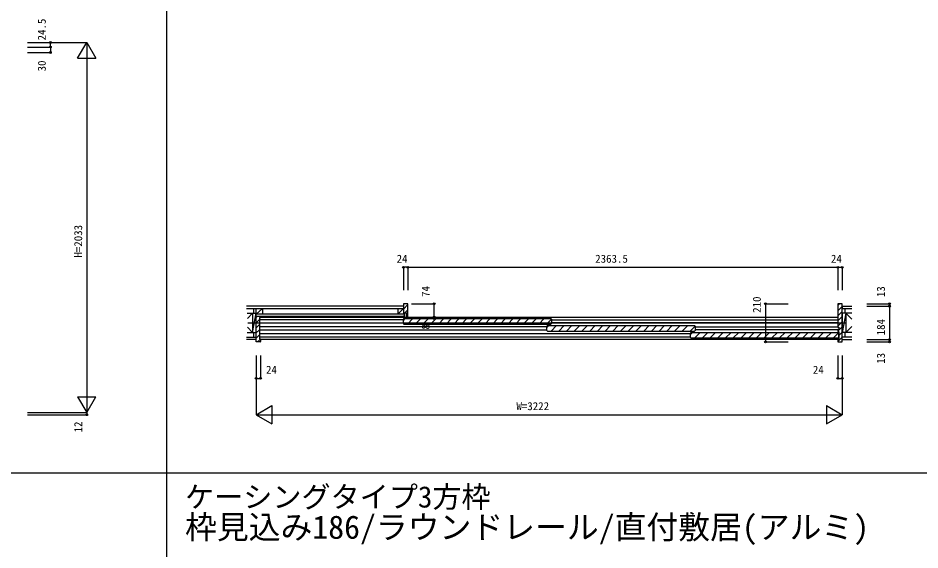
# Model space of a CAD drawing. Units: millimetres, scale not verified. Extents: x -14341 to 14340, y -10000 to 10000.
# Drawn here: x -9459 to -4501, y -7175 to -4253 of the extents above; entities that cross this region are included whole.
import ezdxf
from ezdxf.enums import TextEntityAlignment as Align

# ---------------------------------------------------------------- set-up
doc = ezdxf.new("R2010")
doc.units = ezdxf.units.MM
doc.header["$LTSCALE"] = 50
for name, color, linetype in [('0-0_0', 7, 'Continuous'), ('0-2_YKK_B1', 4, 'Continuous'), ('0-3_YKK_C1', 4, 'Continuous'), ('0-4_YKK_F1', 7, 'Continuous'), ('0-6_YKK_N1', 2, 'Continuous'), ('0-7_YKK_Z1', 7, 'Continuous')]:
    doc.layers.add(name, color=color, linetype=linetype)
doc.styles.add('ＭＳ ゴシック', font='')
doc.styles.get('ＭＳ ゴシック').set_extended_font_data('MS Gothic')

msp = doc.modelspace()

# ---------------------------------------------------------------- linework, layer by layer
at = {"layer": '0-2_YKK_B1'}
for p, q in [((-7339.68, -5823.03), (-7338.85, -5822.2)), ((-7339.68, -5851.31), (-7315.68, -5827.31)), ((-7315.68, -5896.2), (-7315.68, -5824.2)), ((-4952.18, -5832.24), (-4942.14, -5822.2)), ((-4952.18, -5860.53), (-4928.18, -5836.53)), ((-4928.18, -5835.2), (-4928.18, -5847.7)), ((-8150.18, -5892.4), (-8148.98, -5891.2)), ((-8150.18, -5898.05), (-8143.33, -5891.2)), ((-8132.18, -5900.2), (-8132.18, -6014.2)), ((-8127.18, -5898.2), (-8130.18, -5898.2)), ((-7338.29, -5878.2), (-7315.68, -5855.6)), ((-7322.93, -5891.13), (-7315.68, -5883.88)), ((-4952.18, -5888.81), (-4928.18, -5864.81)), ((-4952.18, -5917.1), (-4928.18, -5893.1)), ((-4928.18, -5874.7), (-4928.18, -5979.7)), ((-8150.18, -5926.34), (-8132.18, -5908.34)), ((-8150.18, -5954.62), (-8132.18, -5936.62)), ((-7340.68, -5914.43), (-7330.46, -5904.2)), ((-7340.68, -5930.9), (-7340.68, -5907.5)), ((-7337.38, -5904.2), (-6529.98, -5904.2)), ((-7337.38, -5934.2), (-6529.98, -5934.2)), ((-7318.03, -5934.2), (-7288.03, -5904.2)), ((-7275.6, -5934.2), (-7245.6, -5904.2)), ((-7233.18, -5934.2), (-7203.18, -5904.2)), ((-7190.75, -5934.2), (-7160.75, -5904.2)), ((-7148.32, -5934.2), (-7118.32, -5904.2)), ((-7105.9, -5934.2), (-7075.9, -5904.2)), ((-7063.47, -5934.2), (-7033.47, -5904.2)), ((-7021.05, -5934.2), (-6991.05, -5904.2)), ((-6978.62, -5934.2), (-6948.62, -5904.2)), ((-6936.19, -5934.2), (-6906.19, -5904.2)), ((-6893.77, -5934.2), (-6863.77, -5904.2)), ((-6851.34, -5934.2), (-6821.34, -5904.2)), ((-6808.91, -5934.2), (-6778.91, -5904.2)), ((-6766.49, -5934.2), (-6736.49, -5904.2)), ((-6724.06, -5934.2), (-6694.06, -5904.2)), ((-6681.63, -5934.2), (-6651.63, -5904.2)), ((-6639.21, -5934.2), (-6609.21, -5904.2)), ((-6596.78, -5934.2), (-6566.78, -5904.2)), ((-6554.35, -5934.2), (-6526.8, -5906.64)), ((-6551.18, -5952.43), (-6540.96, -5942.2)), ((-6551.18, -5968.9), (-6551.18, -5945.5)), ((-6547.88, -5942.2), (-5740.48, -5942.2)), ((-6528.53, -5972.2), (-6498.53, -5942.2)), ((-6526.68, -5907.5), (-6526.68, -5930.9)), ((-6486.1, -5972.2), (-6456.1, -5942.2)), ((-6443.68, -5972.2), (-6413.68, -5942.2)), ((-6401.25, -5972.2), (-6371.25, -5942.2)), ((-6358.82, -5972.2), (-6328.82, -5942.2)), ((-6316.4, -5972.2), (-6286.4, -5942.2)), ((-6273.97, -5972.2), (-6243.97, -5942.2)), ((-6231.55, -5972.2), (-6201.55, -5942.2)), ((-6189.12, -5972.2), (-6159.12, -5942.2)), ((-6146.69, -5972.2), (-6116.69, -5942.2)), ((-6104.27, -5972.2), (-6074.27, -5942.2)), ((-6061.84, -5972.2), (-6031.84, -5942.2)), ((-6019.41, -5972.2), (-5989.41, -5942.2)), ((-5976.99, -5972.2), (-5946.99, -5942.2)), ((-5934.56, -5972.2), (-5904.56, -5942.2)), ((-5892.13, -5972.2), (-5862.13, -5942.2)), ((-5849.71, -5972.2), (-5819.71, -5942.2)), ((-5807.28, -5972.2), (-5777.28, -5942.2)), ((-5764.85, -5972.2), (-5737.3, -5944.64)), ((-5737.18, -5945.5), (-5737.18, -5968.9)), ((-4952.18, -5945.38), (-4928.18, -5921.38)), ((-4952.11, -5973.59), (-4928.18, -5949.66)), ((-8150.18, -5982.91), (-8132.18, -5964.91)), ((-8150.18, -6011.19), (-8132.18, -5993.19)), ((-6547.88, -5972.2), (-5740.48, -5972.2)), ((-5761.68, -5990.43), (-5751.46, -5980.2)), ((-5761.68, -6006.9), (-5761.68, -5983.5)), ((-5758.38, -5980.2), (-4950.98, -5980.2)), ((-5739.03, -6010.2), (-5709.03, -5980.2)), ((-5696.6, -6010.2), (-5666.6, -5980.2)), ((-5654.18, -6010.2), (-5624.18, -5980.2)), ((-5611.75, -6010.2), (-5581.75, -5980.2)), ((-5569.32, -6010.2), (-5539.32, -5980.2)), ((-5526.9, -6010.2), (-5496.9, -5980.2)), ((-5484.47, -6010.2), (-5454.47, -5980.2)), ((-5442.05, -6010.2), (-5412.05, -5980.2)), ((-5399.62, -6010.2), (-5369.62, -5980.2)), ((-5357.19, -6010.2), (-5327.19, -5980.2)), ((-5314.77, -6010.2), (-5284.77, -5980.2)), ((-5272.34, -6010.2), (-5242.34, -5980.2)), ((-5229.91, -6010.2), (-5199.91, -5980.2)), ((-5187.49, -6010.2), (-5157.49, -5980.2)), ((-5145.06, -6010.2), (-5115.06, -5980.2)), ((-5102.63, -6010.2), (-5072.63, -5980.2)), ((-5060.21, -6010.2), (-5030.21, -5980.2)), ((-5017.78, -6010.2), (-4987.78, -5980.2)), ((-4975.35, -6010.2), (-4947.8, -5982.64)), ((-4951.18, -5974.2), (-4948.18, -5974.2)), ((-4947.68, -5983.5), (-4947.68, -6006.9)), ((-4946.18, -5976.2), (-4946.18, -6014.2)), ((-4946.18, -5995.95), (-4928.18, -5977.95)), ((-8150.18, -6019.2), (-8150.18, -6006.7)), ((-8142.9, -6032.2), (-8126.93, -6016.23)), ((-8130.18, -6016.2), (-8127.18, -6016.2)), ((-8126.18, -6017.2), (-8126.18, -6030.2)), ((-5758.38, -6010.2), (-4950.98, -6010.2)), ((-4952.18, -6030.23), (-4928.18, -6006.23)), ((-4952.18, -6017.2), (-4952.18, -6030.2)), ((-4948.18, -6016.2), (-4951.18, -6016.2)), ((-4928.18, -6019.2), (-4928.18, -6006.7))]:
    msp.add_line(p, q, dxfattribs=at)
for points in [[(-7317.68, -5822.2), (-7339.68, -5822.2), (-7339.68, -5847.2), (-7339.68, -5878.2), (-7336.68, -5878.2), (-7336.68, -5891.2)], [(-4952.18, -5824.2), (-4952.18, -5950.7), (-4951.68, -5951.2), (-4947.18, -5951.2), (-4947.18, -5952.2), (-4947.18, -5962.2), (-4947.18, -5963.2), (-4951.68, -5963.2), (-4952.18, -5963.7), (-4952.18, -5973.2)], [(-4928.18, -6007.2), (-4928.18, -5847.2), (-4928.18, -5822.2), (-4950.18, -5822.2)], [(-8150.18, -6007.2), (-8150.18, -5891.2), (-8133.18, -5891.2), (-8126.18, -5891.2), (-8126.18, -5897.2)], [(-7339.68, -5891.2), (-7339.68, -5896.2), (-7332.43, -5896.2), (-7332.43, -5891.45), (-7332.43, -5872.7), (-7322.93, -5872.7), (-7322.93, -5891.45), (-7322.93, -5896.2), (-7315.68, -5896.2)], [(-8128.18, -6032.2), (-8150.18, -6032.2), (-8150.18, -6007.2)], [(-4950.18, -6032.2), (-4928.18, -6032.2), (-4928.18, -6007.2)]]:
    msp.add_lwpolyline(points, dxfattribs=at)
for centre, radius, start, end in [((-7317.68, -5824.2), 2, 0.00001, 89.99999), ((-4950.18, -5824.2), 2, 90.00001, 179.99999), ((-8130.18, -5900.2), 2, 90.00001, 179.99999), ((-8127.18, -5897.2), 1, 270.00001, 359.99999), ((-7337.38, -5907.5), 3.3, 90, 180), ((-7337.38, -5930.9), 3.3, 180, 270), ((-6547.88, -5945.5), 3.3, 90, 180), ((-6529.98, -5907.5), 3.3, 0, 90), ((-6529.98, -5930.9), 3.3, 270, 0), ((-5740.48, -5945.5), 3.3, 0, 90), ((-6547.88, -5968.9), 3.3, 180, 270), ((-5758.38, -5983.5), 3.3, 90, 180), ((-5740.48, -5968.9), 3.3, 270, 0), ((-4951.18, -5973.2), 1, 180.00001, 269.99999), ((-4950.98, -5983.5), 3.3, 0, 90), ((-4948.18, -5976.2), 2, 0.00001, 89.99999), ((-8130.18, -6014.2), 2, 180.00001, 269.99999), ((-8128.18, -6030.2), 2, 270.00001, 359.99999), ((-8127.18, -6017.2), 1, 0.00001, 89.99999), ((-5758.38, -6006.9), 3.3, 180, 270), ((-4951.18, -6017.2), 1, 90.00001, 179.99999), ((-4950.18, -6030.2), 2, 180.00001, 269.99999), ((-4950.98, -6006.9), 3.3, 270, 0), ((-4948.18, -6014.2), 2, 270.00001, 359.99999)]:
    msp.add_arc(centre, radius, start, end, dxfattribs=at)
at = {"layer": '0-3_YKK_C1'}
for p, q in [((-8126.18, -5896.7), (-4952.18, -5896.7)), ((-7340.68, -5910.7), (-8126.18, -5910.7)), ((-8126.18, -5927.7), (-7340.68, -5927.7)), ((-6551.18, -5948.7), (-8126.18, -5948.7)), ((-6526.68, -5910.7), (-4952.18, -5910.7)), ((-4952.18, -5927.7), (-6526.68, -5927.7)), ((-5737.18, -5948.7), (-4952.18, -5948.7)), ((-8126.18, -5965.7), (-6551.06, -5965.7)), ((-5761.68, -5986.7), (-8126.18, -5986.7)), ((-4952.18, -5965.7), (-5737.18, -5965.7)), ((-8126.18, -6003.7), (-5761.68, -6003.7)), ((-8126.18, -6017.7), (-4952.18, -6017.7))]:
    msp.add_line(p, q, dxfattribs=at)
at = {"layer": '0-4_YKK_F1'}
for p, q in [((-8641, -9999.7), (-8641, 9500.3)), ((-14341, -6752.2), (14159, -6752.2))]:
    msp.add_line(p, q, dxfattribs=at)
at = {"layer": '0-6_YKK_N1'}
for p, q in [((-9406.51, -4387.2), (-9081.51, -4387.2)), ((-9281.51, -4411.7), (-9281.51, -4441.7)), ((-9131.51, -4473.8), (-9081.51, -4387.2)), ((-9081.51, -4387.2), (-9031.51, -4473.8)), ((-9081.51, -4387.2), (-9081.51, -6420.2)), ((-9406.51, -4441.7), (-9281.51, -4441.7)), ((-9131.51, -4473.8), (-9031.51, -4473.8)), ((-7315.68, -5622.2), (-7315.68, -5747.2)), ((-7315.68, -5622.2), (-4952.18, -5622.2)), ((-4952.18, -5622.2), (-4928.18, -5622.2)), ((-4952.18, -5622.2), (-4952.18, -5747.2)), ((-4928.18, -5622.2), (-4928.18, -5747.2)), ((-7295.68, -5822.2), (-7170.68, -5822.2)), ((-7170.68, -5896.2), (-7170.68, -5822.2)), ((-5350.41, -5822.2), (-5225.41, -5822.2)), ((-5350.41, -5822.2), (-5350.41, -6032.2)), ((-4793.42, -5822.2), (-4668.42, -5822.2)), ((-4793.42, -5835.2), (-4668.42, -5835.2)), ((-4668.42, -5835.2), (-4668.42, -5822.2)), ((-4668.42, -5835.2), (-4668.42, -6019.2)), ((-7295.68, -5896.2), (-7170.68, -5896.2)), ((-7170.68, -5896.2), (-7170.68, -5904.2)), ((-7295.68, -5904.2), (-7170.68, -5904.2)), ((-5350.41, -6032.2), (-5225.41, -6032.2)), ((-4793.42, -6019.2), (-4668.42, -6019.2)), ((-4793.42, -6032.2), (-4668.42, -6032.2)), ((-4668.42, -6019.2), (-4668.42, -6032.2)), ((-8150.18, -6107.2), (-8150.18, -6432.2)), ((-8126.18, -6107.2), (-8126.18, -6232.2)), ((-4928.18, -6107.2), (-4928.18, -6432.2)), ((-8150.18, -6232.2), (-8126.18, -6232.2)), ((-9131.51, -6333.6), (-9031.51, -6333.6)), ((-9131.51, -6333.6), (-9081.51, -6420.2)), ((-9081.51, -6420.2), (-9031.51, -6333.6)), ((-8150.18, -6432.2), (-8063.58, -6382.2)), ((-8063.58, -6382.2), (-8063.58, -6482.2)), ((-5014.79, -6382.2), (-5014.79, -6482.2)), ((-5014.79, -6382.2), (-4928.18, -6432.2)), ((-9406.51, -6420.2), (-9081.51, -6420.2)), ((-9406.51, -6432.2), (-9081.51, -6432.2)), ((-9081.51, -6420.2), (-9081.51, -6432.2)), ((-8150.18, -6432.2), (-8063.58, -6482.2)), ((-8150.18, -6432.2), (-4928.18, -6432.2)), ((-5014.79, -6482.2), (-4928.18, -6432.2))]:
    msp.add_line(p, q, dxfattribs=at)
for points in [[(-9406.51, -4411.7), (-9281.51, -4411.7), (-9281.51, -4387.2)], [(-7315.68, -5622.2), (-7339.68, -5622.2), (-7339.68, -5747.2)], [(-4952.18, -6107.2), (-4952.18, -6232.2), (-4928.18, -6232.2)]]:
    msp.add_lwpolyline(points, dxfattribs=at)
for centre in [(-9281.51, -4387.2), (-9281.51, -4411.7), (-9281.51, -4441.7), (-7339.68, -5622.2), (-7315.68, -5622.2), (-4952.18, -5622.2), (-4928.18, -5622.2), (-7170.68, -5822.2), (-5350.41, -5822.2), (-4668.42, -5822.2), (-4668.42, -5835.2), (-7170.68, -5896.2), (-7170.68, -5904.2), (-5350.41, -6032.2), (-4668.42, -6019.2), (-4668.42, -6032.2), (-8150.18, -6232.2), (-8126.18, -6232.2), (-4952.18, -6232.2), (-4928.18, -6232.2), (-9081.51, -6432.2)]:
    msp.add_circle(centre, 5, dxfattribs=at)
at = {"layer": '0-7_YKK_Z1'}
for p, q in [((-7339.68, -5835.2), (-8203.26, -5835.2)), ((-8203.26, -5847.7), (-7339.68, -5847.7)), ((-8165.18, -5847.7), (-8165.18, -5874.7)), ((-8115.68, -5847.7), (-8150.18, -5878.7)), ((-8115.68, -5847.7), (-8115.68, -5878.7)), ((-7339.68, -5847.7), (-7371.18, -5878.7)), ((-7371.18, -5847.7), (-7371.18, -5878.7)), ((-7339.68, -5835.2), (-7339.68, -5847.7)), ((-4928.18, -5835.2), (-4875.1, -5835.2)), ((-4928.18, -5847.7), (-4875.1, -5847.7)), ((-4913.18, -5847.7), (-4913.18, -5874.7)), ((-8198.11, -5902.63), (-8170.18, -5874.7)), ((-8170.18, -5874.7), (-8170.18, -5979.7)), ((-8170.18, -5979.7), (-8150.18, -5874.7)), ((-7336.68, -5878.7), (-8150.18, -5878.7)), ((-8150.18, -5891.2), (-7336.68, -5891.2)), ((-7336.68, -5891.2), (-7339.68, -5891.2)), ((-7336.68, -5878.7), (-7336.68, -5891.2)), ((-4875.1, -5874.7), (-4928.18, -5874.7)), ((-4908.18, -5874.7), (-4928.18, -5979.7)), ((-4875.1, -5907.78), (-4908.18, -5874.7)), ((-4908.18, -5874.7), (-4908.18, -5979.7)), ((-8196.63, -5927.2), (-4911.13, -5927.2)), ((-4875.1, -5946.62), (-4908.18, -5979.7)), ((-8198.11, -5951.77), (-8170.18, -5979.7)), ((-8165.18, -5979.7), (-8165.18, -6006.7)), ((-4875.1, -5979.7), (-4928.18, -5979.7)), ((-4913.18, -5979.7), (-4913.18, -6006.7)), ((-4875.1, -5979.7), (-4908.18, -5979.7)), ((-8203.26, -6006.7), (-8150.18, -6006.7)), ((-8150.18, -6019.2), (-8203.26, -6019.2)), ((-4875.1, -6006.7), (-4928.18, -6006.7)), ((-4928.18, -6019.2), (-4875.1, -6019.2))]:
    msp.add_line(p, q, dxfattribs=at)
for points in [[(-8199.99, -5874.7), (-8150.18, -5874.7), (-8150.18, -5847.7)], [(-8199.99, -5979.7), (-8150.18, -5979.7), (-8150.18, -5874.7)]]:
    msp.add_lwpolyline(points, dxfattribs=at)

# ---------------------------------------------------------------- texts
at = {"layer": '0-0_0', "style": 'ＭＳ ゴシック'}
for s, height, p in [('ケーシングタイプ3方枠', 117.3, (-8541, -6977.2)), ('枠見込み186/ラウンドレール/直付敷居(アルミ)', 128.3, (-8541, -7152.2))]:
    msp.add_text(s, height=height, dxfattribs=at).set_placement(p, align=Align.BOTTOM_LEFT)
at = {"layer": '0-6_YKK_N1', "style": 'ＭＳ ゴシック'}
for s, p in [('24.5', (-9293.51, -4375.45)), ('30', (-9293.51, -4545.67)), ('H=2033', (-9093.51, -5568.7)), ('74', (-7182.68, -5784.88)), ('13', (-4680.42, -5785.8)), ('210', (-5362.41, -5872.36)), ('8', (-7183.18, -5963.68)), ('184', (-4680.42, -5995.88)), ('13', (-4680.42, -6152.2)), ('12', (-9093.33, -6529.5))]:
    msp.add_text(s, height=43.99, rotation=90, dxfattribs=at).set_placement(p, align=Align.BOTTOM_LEFT)
for s, p in [('24', (-7377.68, -5610.2)), ('2363.5', (-6285.93, -5610.2)), ('24', (-4990.18, -5610.2)), ('24', (-8095.94, -6220.2)), ('24', (-5089.47, -6220.2)), ('W=3222', (-6719.18, -6420.2))]:
    msp.add_text(s, height=43.99, dxfattribs=at).set_placement(p, align=Align.BOTTOM_LEFT)

doc.saveas('drawing.dxf')
